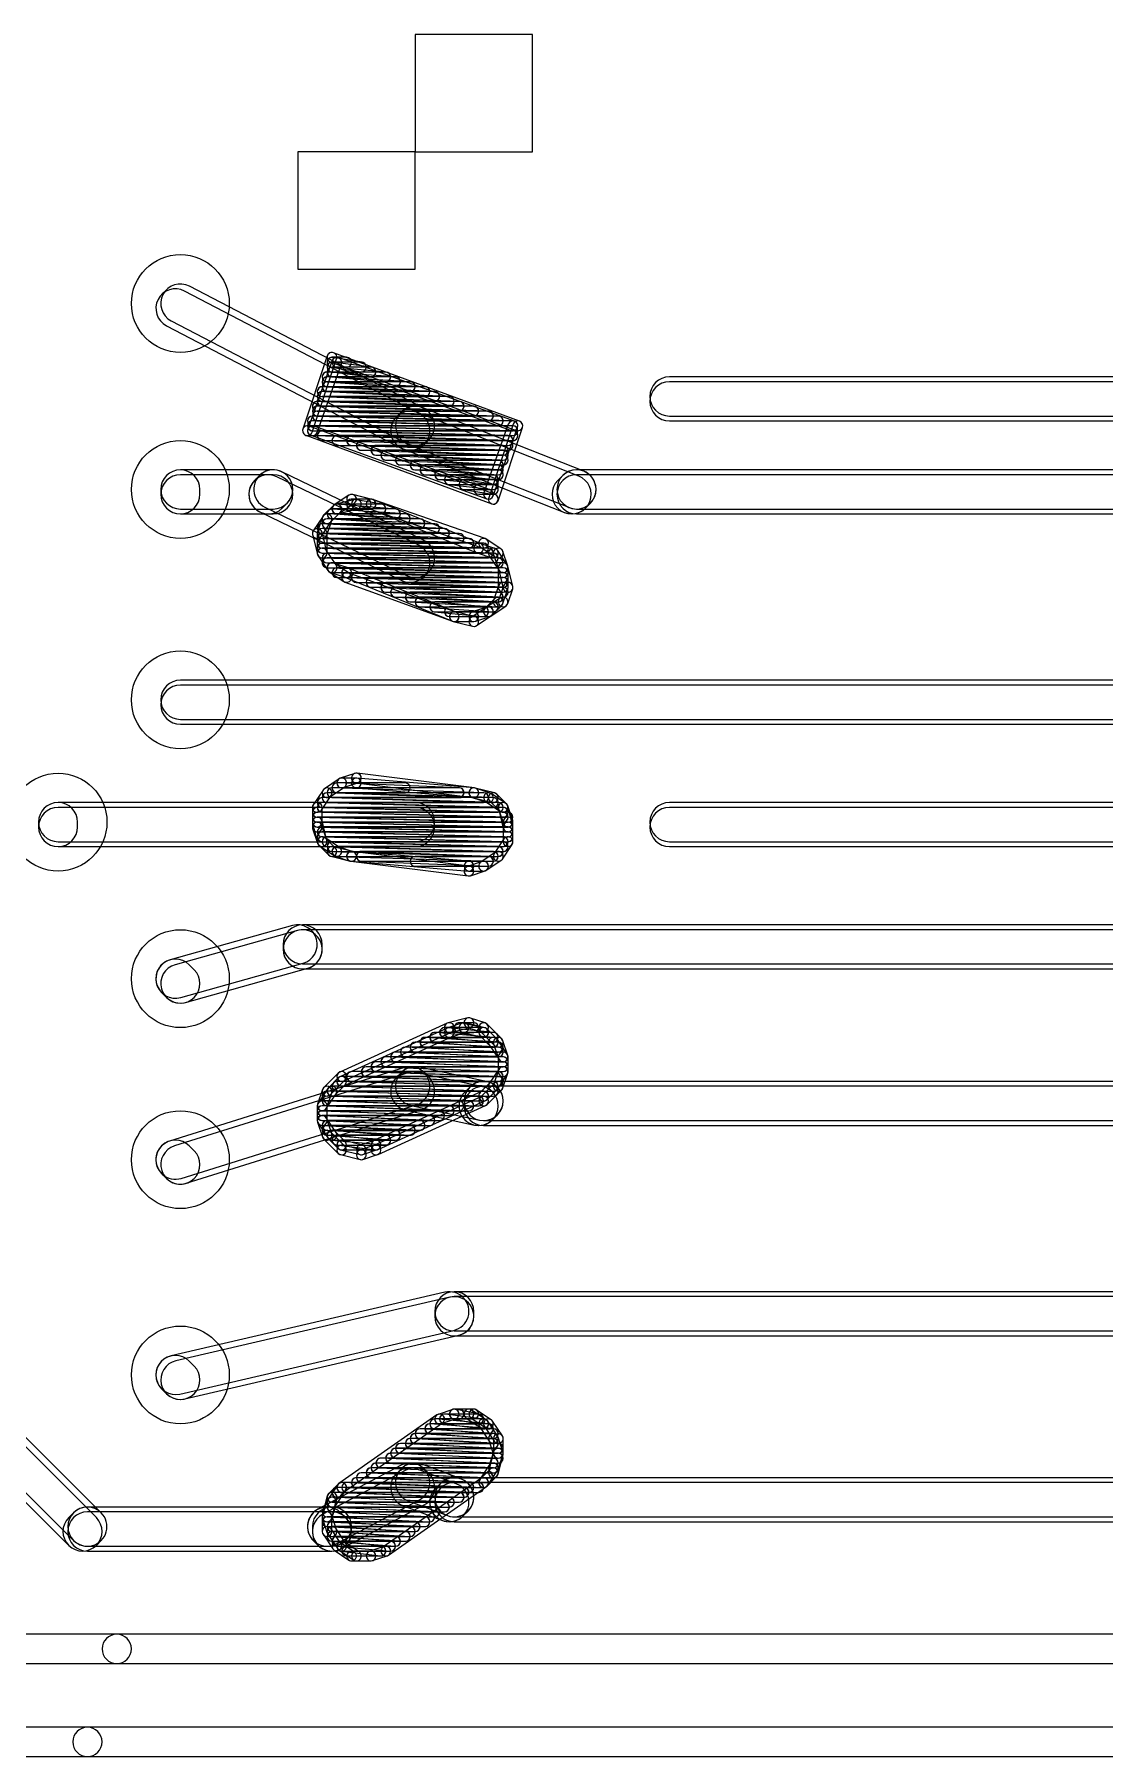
# Model space of a CAD drawing. Extents: x 2.7 to 76.1, y 3.1 to 47.6.
# Drawn here: x 23.85 to 29.41, y 37.28 to 46.22 of the extents above; entities that cross this region are included whole.
import ezdxf

# ---------------------------------------------------------------- set-up
doc = ezdxf.new("R2010")
doc.units = 0

msp = doc.modelspace()

# ---------------------------------------------------------------- linework, layer by layer
for points in [[(26.4414, 46.218475), (25.8318, 46.218475), (25.8318, 45.608875), (26.4414, 45.608875)], [(25.8318, 45.608875), (25.2222, 45.608875), (25.2222, 44.999275), (25.8318, 44.999275)]]:
    msp.add_lwpolyline(points, close=True)
for points in [[(24.540255, 44.70594), (25.759455, 44.07094, 1), (25.85334, 44.251205), (24.63414, 44.886205, 1)], [(25.87874, 44.276605), (24.65954, 44.911605, 1), (24.565655, 44.73134), (25.784855, 44.09634, 1)], [(25.375875, 44.550115), (25.248875, 44.169115, 1), (25.29712, 44.15303), (25.42412, 44.53403, 1)], [(25.401455, 44.525225), (25.274455, 44.169625, 1), (25.32234, 44.15252), (25.44934, 44.50812, 1)], [(26.373985, 44.21033), (25.408785, 44.56593, 1), (25.39121, 44.518215), (26.35641, 44.162615, 1)], [(25.556575, 44.51635), (25.404175, 44.54175, 1), (25.39582, 44.491595), (25.54822, 44.466195, 1)], [(25.4, 44.49125), (25.4762, 44.49125, 1), (25.4762, 44.5421), (25.4, 44.5421, 1)], [(26.348435, 44.210385), (25.434035, 44.540585, 1), (25.41676, 44.49276), (26.33116, 44.16256, 1)], [(25.73201, 44.440435), (25.37641, 44.465835, 1), (25.372785, 44.41511), (25.728385, 44.38971, 1)], [(25.80789, 44.415055), (25.37609, 44.440455, 1), (25.373105, 44.38969), (25.804905, 44.36429, 1)], [(25.3746, 44.41505), (25.6794, 44.41505, 1), (25.6794, 44.4659), (25.3746, 44.4659, 1)], [(25.3746, 44.38965), (25.7302, 44.38965, 1), (25.7302, 44.4405), (25.3746, 44.4405, 1)], [(25.6817, 44.465795), (25.4023, 44.491195, 1), (25.397695, 44.44055), (25.677095, 44.41515, 1)], [(25.60635, 44.4911), (25.40315, 44.5165, 1), (25.396845, 44.466045), (25.600045, 44.440645, 1)], [(25.4, 44.46585), (25.5524, 44.46585, 1), (25.5524, 44.5167), (25.4, 44.5167, 1)], [(25.4, 44.44045), (25.6032, 44.44045, 1), (25.6032, 44.4913), (25.4, 44.4913, 1)], [(32.385, 44.4405), (27.1526, 44.4405, 1), (27.1526, 44.23725), (32.385, 44.23725, 1)], [(25.9345, 44.364275), (25.3503, 44.389675, 1), (25.348095, 44.33887), (25.932295, 44.31347, 1)], [(26.010575, 44.33888), (25.350175, 44.36428, 1), (25.34822, 44.313465), (26.00862, 44.288065, 1)], [(25.3492, 44.33885), (25.8826, 44.33885, 1), (25.8826, 44.3897), (25.3492, 44.3897, 1)], [(25.3492, 44.31345), (25.9334, 44.31345, 1), (25.9334, 44.3643), (25.3492, 44.3643, 1)], [(25.883865, 44.389665), (25.375865, 44.415065, 1), (25.37333, 44.36428), (25.88133, 44.33888, 1)], [(25.3746, 44.36425), (25.8064, 44.36425, 1), (25.8064, 44.4151), (25.3746, 44.4151, 1)], [(27.1526, 44.21185), (32.385, 44.21185, 1), (32.385, 44.4151), (27.1526, 44.4151, 1)], [(26.264285, 44.23729), (25.324485, 44.26269, 1), (25.32311, 44.211855), (26.26291, 44.186455, 1)], [(26.13739, 44.288085), (25.32459, 44.313485, 1), (25.323005, 44.26266), (26.135805, 44.23726, 1)], [(25.3238, 44.26265), (26.0604, 44.26265, 1), (26.0604, 44.3135), (25.3238, 44.3135, 1)], [(25.3238, 44.23725), (26.1366, 44.23725, 1), (26.1366, 44.2881), (25.3238, 44.2881, 1)], [(26.213525, 44.262685), (25.324525, 44.288085, 1), (25.32307, 44.23726), (26.21207, 44.21186, 1)], [(25.3238, 44.21185), (26.2128, 44.21185, 1), (26.2128, 44.2627), (25.3238, 44.2627, 1)], [(26.061305, 44.31348), (25.350105, 44.33888, 1), (25.34829, 44.288065), (26.05949, 44.262665, 1)], [(25.3492, 44.28805), (26.0096, 44.28805, 1), (26.0096, 44.3389), (25.3492, 44.3389, 1)], [(25.76915, 44.06652), (26.60735, 43.73632, 1), (26.681845, 43.925425), (25.843645, 44.255625, 1)], [(25.878255, 44.089215), (25.903655, 44.114615, 1), (25.75994, 44.25833), (25.73454, 44.23293, 1)], [(26.707245, 43.950825), (25.869045, 44.281025, 1), (25.79455, 44.09192), (26.63275, 43.76172, 1)], [(25.26421, 44.137215), (26.22941, 43.781615, 1), (26.246985, 43.82933), (25.281785, 44.18493, 1)], [(26.340415, 44.21189), (25.299015, 44.23729, 1), (25.29778, 44.186455), (26.33918, 44.161055, 1)], [(26.340415, 44.18649), (25.299015, 44.21189, 1), (25.29778, 44.161055), (26.33918, 44.135655, 1)], [(26.340415, 44.16109), (25.299015, 44.18649, 1), (25.29778, 44.135655), (26.33918, 44.110255, 1)], [(25.28976, 44.13716), (26.20416, 43.80696, 1), (26.221435, 43.854785), (25.307035, 44.184985, 1)], [(25.2984, 44.18645), (26.2636, 44.18645, 1), (26.2636, 44.2373), (25.2984, 44.2373, 1)], [(25.2984, 44.16105), (26.3398, 44.16105, 1), (26.3398, 44.2119), (25.2984, 44.2119, 1)], [(25.2984, 44.13565), (26.3398, 44.13565, 1), (26.3398, 44.1865), (25.2984, 44.1865, 1)], [(26.23674, 43.82232), (26.36374, 44.17792, 1), (26.315855, 44.195025), (26.188855, 43.839425, 1)], [(26.26232, 43.79743), (26.38932, 44.17843, 1), (26.341075, 44.194515), (26.214075, 43.813515, 1)], [(26.315065, 44.13569), (25.349865, 44.16109, 1), (25.34853, 44.110255), (26.31373, 44.084855, 1)], [(25.3492, 44.11025), (26.3398, 44.11025, 1), (26.3398, 44.1611), (25.3492, 44.1611, 1)], [(26.3144, 44.1357), (25.4254, 44.1357, 1), (25.4254, 44.08485), (26.3144, 44.08485, 1)], [(25.4254, 44.08485), (26.3144, 44.08485, 1), (26.3144, 44.1357), (25.4254, 44.1357, 1)], [(26.31519, 44.110285), (25.50239, 44.135685, 1), (25.500805, 44.08486), (26.313605, 44.05946, 1)], [(25.5016, 44.08485), (26.3144, 44.08485, 1), (26.3144, 44.1357), (25.5016, 44.1357, 1)], [(25.5524, 44.05945), (26.3144, 44.05945, 1), (26.3144, 44.1103), (25.5524, 44.1103, 1)], [(26.289875, 44.08488), (25.553275, 44.11028, 1), (25.55152, 44.059465), (26.28812, 44.034065, 1)], [(26.289975, 44.05948), (25.629575, 44.08488, 1), (25.62762, 44.034065), (26.28802, 44.008665, 1)], [(25.6286, 44.03405), (26.289, 44.03405, 1), (26.289, 44.0849), (25.6286, 44.0849, 1)], [(26.290055, 44.034075), (25.680455, 44.059475, 1), (25.67834, 44.00867), (26.28794, 43.98327, 1)], [(25.6794, 44.00865), (26.289, 44.00865, 1), (26.289, 44.0595), (25.6794, 44.0595, 1)], [(26.264865, 44.008665), (25.756865, 44.034065, 1), (25.75433, 43.98328), (26.26233, 43.95788, 1)], [(25.7556, 43.98325), (26.289, 43.98325, 1), (26.289, 44.0341), (25.7556, 44.0341, 1)], [(26.26509, 43.983255), (25.83329, 44.008655, 1), (25.830305, 43.95789), (26.262105, 43.93249, 1)], [(25.8318, 43.95785), (26.2636, 43.95785, 1), (26.2636, 44.0087), (25.8318, 44.0087, 1)], [(25.0952, 43.9579), (24.6126, 43.9579, 1), (24.6126, 43.75465), (25.0952, 43.75465, 1)], [(24.510975, 43.856275), (24.510975, 43.830875, 1), (24.714225, 43.830875), (24.714225, 43.856275, 1)], [(24.6126, 43.72925), (25.0952, 43.72925, 1), (25.0952, 43.9325), (24.6126, 43.9325, 1)], [(25.025615, 43.739355), (25.762215, 43.383755, 1), (25.85058, 43.56679), (25.11398, 43.92239, 1)], [(25.02334, 43.92813), (24.99794, 43.90273, 1), (25.141655, 43.759015), (25.167055, 43.784415, 1)], [(25.87598, 43.59219), (25.13938, 43.94779, 1), (25.051015, 43.764755), (25.787615, 43.409155, 1)], [(26.26529, 43.95784), (25.88429, 43.98324, 1), (25.880905, 43.932505), (26.261905, 43.907105, 1)], [(25.8826, 43.93245), (26.2636, 43.93245, 1), (26.2636, 43.9833), (25.8826, 43.9833, 1)], [(26.2405, 43.932395), (25.9611, 43.957795, 1), (25.956495, 43.90715), (26.235895, 43.88175, 1)], [(25.9588, 43.90705), (26.2636, 43.90705, 1), (26.2636, 43.9579), (25.9588, 43.9579, 1)], [(26.0096, 43.88165), (26.2382, 43.88165, 1), (26.2382, 43.9325), (26.0096, 43.9325, 1)], [(26.241005, 43.90694), (26.012405, 43.93234, 1), (26.00679, 43.881805), (26.23539, 43.856405, 1)], [(26.242375, 43.88135), (26.089975, 43.90675, 1), (26.08162, 43.856595), (26.23402, 43.831195, 1)], [(26.0858, 43.85625), (26.2382, 43.85625, 1), (26.2382, 43.9071), (26.0858, 43.9071, 1)], [(26.716455, 43.759015), (26.741855, 43.784415, 1), (26.59814, 43.92813), (26.57274, 43.90273, 1)], [(33.9852, 43.9579), (26.67, 43.9579, 1), (26.67, 43.75465), (33.9852, 43.75465, 1)], [(26.67, 43.72925), (33.9852, 43.72925, 1), (33.9852, 43.9325), (26.67, 43.9325, 1)], [(25.487495, 43.826625), (25.411295, 43.775825, 1), (25.4395, 43.73352), (25.5157, 43.78432, 1)], [(25.609365, 43.80474), (25.507765, 43.83014, 1), (25.49543, 43.780805), (25.59703, 43.755405, 1)], [(26.162, 43.83085), (26.2382, 43.83085, 1), (26.2382, 43.8817), (26.162, 43.8817, 1)], [(25.353445, 43.717975), (25.302645, 43.641775, 1), (25.34495, 43.61357), (25.39575, 43.68977, 1)], [(25.350475, 43.711915), (25.325075, 43.635715, 1), (25.37332, 43.61963), (25.39872, 43.69583, 1)], [(25.40742, 43.77265), (25.35662, 43.72185, 1), (25.392575, 43.685895), (25.443375, 43.736695, 1)], [(25.40742, 43.77265), (25.35662, 43.72185, 1), (25.392575, 43.685895), (25.443375, 43.736695, 1)], [(25.3746, 43.67845), (25.781, 43.67845, 1), (25.781, 43.7293), (25.3746, 43.7293, 1)], [(25.858535, 43.70386), (25.375935, 43.72926, 1), (25.37326, 43.678485), (25.85586, 43.653085, 1)], [(25.78269, 43.72924), (25.40169, 43.75464, 1), (25.398305, 43.703905), (25.779305, 43.678505, 1)], [(25.4, 43.70385), (25.7302, 43.70385, 1), (25.7302, 43.7547), (25.4, 43.7547, 1)], [(25.52083, 43.80474), (25.41923, 43.77934, 1), (25.431565, 43.730005), (25.533165, 43.755405, 1)], [(25.73231, 43.75461), (25.42751, 43.78001, 1), (25.423285, 43.729335), (25.728085, 43.703935, 1)], [(25.4254, 43.72925), (25.654, 43.72925, 1), (25.654, 43.7801), (25.4254, 43.7801, 1)], [(25.658175, 43.77975), (25.505775, 43.80515, 1), (25.49742, 43.754995), (25.64982, 43.729595, 1)], [(25.5016, 43.75465), (25.5778, 43.75465, 1), (25.5778, 43.8055), (25.5016, 43.8055, 1)], [(25.6032, 43.8055), (25.527, 43.8055, 1), (25.527, 43.75465), (25.6032, 43.75465, 1)], [(26.171625, 43.575005), (25.612825, 43.803605, 1), (25.59357, 43.75654), (26.15237, 43.52794, 1)], [(26.19575, 43.600885), (25.61155, 43.804085, 1), (25.594845, 43.75606), (26.179045, 43.55286, 1)], [(25.29913, 43.621505), (25.32453, 43.519905, 1), (25.373865, 43.53224), (25.348465, 43.63384, 1)], [(26.061305, 43.62768), (25.350105, 43.65308, 1), (25.34829, 43.602265), (26.05949, 43.576865, 1)], [(25.3492, 43.62765), (25.9334, 43.62765, 1), (25.9334, 43.6785), (25.3492, 43.6785, 1)], [(25.985215, 43.653075), (25.350215, 43.678475, 1), (25.34818, 43.62767), (25.98318, 43.60227, 1)], [(25.3492, 43.60225), (25.9842, 43.60225, 1), (25.9842, 43.6531), (25.3492, 43.6531, 1)], [(25.323775, 43.627675), (25.323775, 43.526075, 1), (25.374625, 43.526075), (25.374625, 43.627675, 1)], [(25.93455, 43.67847), (25.37575, 43.70387, 1), (25.373445, 43.653075), (25.932245, 43.627675, 1)], [(25.3746, 43.65305), (25.8572, 43.65305, 1), (25.8572, 43.7039), (25.3746, 43.7039, 1)], [(26.112045, 43.602285), (25.350045, 43.627685, 1), (25.34835, 43.57686), (26.11035, 43.55146, 1)], [(26.18817, 43.576885), (25.34997, 43.602285, 1), (25.348425, 43.55146), (26.186625, 43.52606, 1)], [(26.213545, 43.551485), (25.349945, 43.576885, 1), (25.34845, 43.52606), (26.21205, 43.50066, 1)], [(25.3492, 43.57685), (26.0604, 43.57685, 1), (26.0604, 43.6277), (25.3492, 43.6277, 1)], [(25.3492, 43.55145), (26.1112, 43.55145, 1), (26.1112, 43.6023), (25.3492, 43.6023, 1)], [(25.3492, 43.52605), (26.1874, 43.52605, 1), (26.1874, 43.5769), (25.3492, 43.5769, 1)], [(25.3492, 43.50065), (26.2128, 43.50065, 1), (26.2128, 43.5515), (25.3492, 43.5515, 1)], [(26.238925, 43.526085), (25.349925, 43.551485, 1), (25.34847, 43.50066), (26.23747, 43.47526, 1)], [(25.328045, 43.51197), (25.378845, 43.43577, 1), (25.42115, 43.463975), (25.37035, 43.540175, 1)], [(25.328045, 43.51197), (25.378845, 43.43577, 1), (25.42115, 43.463975), (25.37035, 43.540175, 1)], [(26.24624, 43.550195), (26.17004, 43.575595, 1), (26.153955, 43.52735), (26.230155, 43.50195, 1)], [(26.2777, 43.547225), (26.2015, 43.598025, 1), (26.173295, 43.55572), (26.249495, 43.50492, 1)], [(26.31015, 43.463975), (26.25935, 43.540175, 1), (26.217045, 43.51197), (26.267845, 43.43577, 1)], [(26.31312, 43.457915), (26.28772, 43.534115, 1), (26.239475, 43.51803), (26.264875, 43.44183, 1)], [(26.289705, 43.47529), (25.375305, 43.50069, 1), (25.37389, 43.449855), (26.28829, 43.424455, 1)], [(25.3746, 43.47525), (26.2382, 43.47525, 1), (26.2382, 43.5261), (25.3746, 43.5261, 1)], [(26.264325, 43.500685), (25.375325, 43.526085, 1), (25.37387, 43.47526), (26.26287, 43.44986, 1)], [(25.3746, 43.44985), (26.2636, 43.44985, 1), (26.2636, 43.5007), (25.3746, 43.5007, 1)], [(25.391955, 43.42575), (25.468155, 43.40035, 1), (25.48424, 43.448595), (25.40804, 43.473995, 1)], [(25.4, 43.42445), (26.289, 43.42445, 1), (26.289, 43.4753), (25.4, 43.4753, 1)], [(26.289725, 43.449885), (25.400725, 43.475285, 1), (25.39927, 43.42446), (26.28827, 43.39906, 1)], [(25.385895, 43.42872), (25.462095, 43.37792, 1), (25.4903, 43.420225), (25.4141, 43.471025, 1)], [(26.339065, 43.35444), (26.313665, 43.45604, 1), (26.26433, 43.443705), (26.28973, 43.342105, 1)], [(26.314425, 43.348275), (26.314425, 43.449875, 1), (26.263575, 43.449875), (26.263575, 43.348275, 1)], [(26.289, 43.4499), (25.4254, 43.4499, 1), (25.4254, 43.39905), (26.289, 43.39905, 1)], [(25.4254, 43.39905), (26.289, 43.39905, 1), (26.289, 43.4499), (25.4254, 43.4499, 1)], [(25.46657, 43.40094), (26.02537, 43.17234, 1), (26.044625, 43.219405), (25.485825, 43.448005, 1)], [(26.28979, 43.424485), (25.47699, 43.449885, 1), (25.475405, 43.39906), (26.288205, 43.37366, 1)], [(25.4762, 43.39905), (26.289, 43.39905, 1), (26.289, 43.4499), (25.4762, 43.4499, 1)], [(25.46751, 43.37518), (26.02631, 43.17198, 1), (26.043685, 43.219765), (25.484885, 43.422965, 1)], [(26.289845, 43.399085), (25.527845, 43.424485, 1), (25.52615, 43.37366), (26.28815, 43.34826, 1)], [(25.527, 43.37365), (26.289, 43.37365, 1), (26.289, 43.4245), (25.527, 43.4245, 1)], [(26.28994, 43.37368), (25.60414, 43.39908, 1), (25.602255, 43.348265), (26.288055, 43.322865, 1)], [(25.6032, 43.34825), (26.289, 43.34825, 1), (26.289, 43.3991), (25.6032, 43.3991, 1)], [(26.290055, 43.348275), (25.680455, 43.373675, 1), (25.67834, 43.32287), (26.28794, 43.29747, 1)], [(25.6794, 43.32285), (26.289, 43.32285, 1), (26.289, 43.3737), (25.6794, 43.3737, 1)], [(26.28772, 43.26403), (26.31312, 43.34023, 1), (26.264875, 43.356315), (26.239475, 43.280115, 1)], [(26.31312, 43.26403), (26.33852, 43.34023, 1), (26.290275, 43.356315), (26.264875, 43.280115, 1)], [(26.264805, 43.32287), (25.731405, 43.34827, 1), (25.72899, 43.297475), (26.26239, 43.272075, 1)], [(25.7302, 43.29745), (26.289, 43.29745, 1), (26.289, 43.3483), (25.7302, 43.3483, 1)], [(26.26501, 43.29746), (25.80781, 43.32286, 1), (25.804985, 43.272085), (26.262185, 43.246685, 1)], [(25.8064, 43.27205), (26.2636, 43.27205, 1), (26.2636, 43.3229), (25.8064, 43.3229, 1)], [(26.23989, 43.27204), (25.85889, 43.29744, 1), (25.855505, 43.246705), (26.236505, 43.221305, 1)], [(25.8572, 43.24665), (26.2636, 43.24665, 1), (26.2636, 43.2975), (25.8572, 43.2975, 1)], [(26.230775, 43.203295), (26.281575, 43.254095, 1), (26.24562, 43.29005), (26.19482, 43.23925, 1)], [(26.2269, 43.20012), (26.3031, 43.25092, 1), (26.274895, 43.293225), (26.198695, 43.242425, 1)], [(26.189925, 43.24657), (25.935925, 43.27197, 1), (25.93087, 43.221375), (26.18487, 43.195975, 1)], [(25.9334, 43.22125), (26.2382, 43.22125, 1), (26.2382, 43.2721), (25.9334, 43.2721, 1)], [(26.0096, 43.19585), (26.1874, 43.19585, 1), (26.1874, 43.2467), (26.0096, 43.2467, 1)], [(26.02883, 43.171205), (26.13043, 43.145805, 1), (26.142765, 43.19514), (26.041165, 43.22054, 1)], [(26.035, 43.17045), (26.1366, 43.17045, 1), (26.1366, 43.2213), (26.035, 43.2213, 1)], [(26.14464, 43.17175), (26.22084, 43.19715, 1), (26.204755, 43.245395), (26.128555, 43.219995, 1)], [(26.1507, 43.14932), (26.2269, 43.20012, 1), (26.198695, 43.242425), (26.122495, 43.191625, 1)], [(33.8074, 42.8657), (24.6126, 42.8657, 1), (24.6126, 42.66245), (33.8074, 42.66245, 1)], [(24.6126, 42.63705), (33.8074, 42.63705, 1), (33.8074, 42.8403), (24.6126, 42.8403, 1)], [(25.518955, 42.381795), (25.442755, 42.356395, 1), (25.45884, 42.30815), (25.53504, 42.33355, 1)], [(26.13975, 42.3067), (25.53015, 42.3829, 1), (25.523845, 42.332445), (26.133445, 42.256245, 1)], [(25.353445, 42.295575), (25.302645, 42.219375, 1), (25.34495, 42.19117), (25.39575, 42.26737, 1)], [(25.353445, 42.295575), (25.302645, 42.219375, 1), (25.34495, 42.19117), (25.39575, 42.26737, 1)], [(25.436695, 42.353425), (25.360495, 42.302625, 1), (25.3887, 42.26032), (25.4649, 42.31112, 1)], [(25.436695, 42.353425), (25.360495, 42.302625, 1), (25.3887, 42.26032), (25.4649, 42.31112, 1)], [(26.188215, 42.281485), (25.400815, 42.306885, 1), (25.39918, 42.25606), (26.18658, 42.23066, 1)], [(25.4, 42.25605), (26.0604, 42.25605, 1), (26.0604, 42.3069), (25.4, 42.3069, 1)], [(25.4254, 42.28145), (25.781, 42.28145, 1), (25.781, 42.3323), (25.4254, 42.3323, 1)], [(26.061415, 42.306875), (25.426415, 42.332275, 1), (25.42438, 42.28147), (26.05938, 42.25607, 1)], [(25.527, 42.3577), (25.4508, 42.3577, 1), (25.4508, 42.30685), (25.527, 42.30685, 1)], [(26.13871, 42.30681), (25.52911, 42.35761, 1), (25.524885, 42.306935), (26.134485, 42.256135, 1)], [(26.22084, 42.280195), (26.14464, 42.305595, 1), (26.128555, 42.25735), (26.204755, 42.23195, 1)], [(26.244365, 42.28074), (26.142765, 42.30614, 1), (26.13043, 42.256805), (26.23203, 42.231405, 1)], [(25.8318, 42.2307), (23.9776, 42.2307, 1), (23.9776, 42.02745), (25.8318, 42.02745, 1)], [(23.875975, 42.129075), (23.875975, 42.103675, 1), (24.079225, 42.103675), (24.079225, 42.129075, 1)], [(23.9776, 42.00205), (25.8318, 42.00205, 1), (25.8318, 42.2053), (23.9776, 42.2053, 1)], [(26.289665, 42.17989), (25.324465, 42.20529, 1), (25.32313, 42.154455), (26.28833, 42.129055, 1)], [(25.298375, 42.205275), (25.298375, 42.129075, 1), (25.349225, 42.129075), (25.349225, 42.205275, 1)], [(25.298375, 42.205275), (25.298375, 42.103675, 1), (25.349225, 42.103675), (25.349225, 42.205275, 1)], [(25.3238, 42.15445), (26.289, 42.15445, 1), (26.289, 42.2053), (25.3238, 42.2053, 1)], [(26.264305, 42.23069), (25.349905, 42.25609, 1), (25.34849, 42.205255), (26.26289, 42.179855, 1)], [(26.289685, 42.20529), (25.349885, 42.23069, 1), (25.34851, 42.179855), (26.28831, 42.154455, 1)], [(25.3492, 42.20525), (26.2382, 42.20525, 1), (26.2382, 42.2561), (25.3492, 42.2561, 1)], [(25.3492, 42.17985), (26.2636, 42.17985, 1), (26.2636, 42.2307), (25.3492, 42.2307, 1)], [(26.238945, 42.256085), (25.375345, 42.281485, 1), (25.37385, 42.23066), (26.23745, 42.20526, 1)], [(25.3746, 42.23065), (26.1874, 42.23065, 1), (26.1874, 42.2815), (25.3746, 42.2815, 1)], [(26.3031, 42.226425), (26.2269, 42.277225, 1), (26.198695, 42.23492), (26.274895, 42.18412, 1)], [(26.306975, 42.22325), (26.256175, 42.27405, 1), (26.22022, 42.238095), (26.27102, 42.187295, 1)], [(26.33852, 42.137115), (26.31312, 42.213315, 1), (26.264875, 42.19723), (26.290275, 42.12103, 1)], [(26.339065, 42.10984), (26.313665, 42.21144, 1), (26.26433, 42.199105), (26.28973, 42.097505, 1)], [(32.385, 42.2307), (27.1526, 42.2307, 1), (27.1526, 42.02745), (32.385, 42.02745, 1)], [(27.1526, 42.00205), (32.385, 42.00205, 1), (32.385, 42.2053), (27.1526, 42.2053, 1)], [(25.299675, 42.09563), (25.325075, 42.01943, 1), (25.37332, 42.035515), (25.34792, 42.111715, 1)], [(25.29913, 42.122905), (25.32453, 42.021305, 1), (25.373865, 42.03364), (25.348465, 42.13524, 1)], [(26.31505, 42.15449), (25.32445, 42.17989, 1), (25.323145, 42.129055), (26.313745, 42.103655, 1)], [(26.31505, 42.12909), (25.32445, 42.15449, 1), (25.323145, 42.103655), (26.313745, 42.078255, 1)], [(26.31505, 42.10369), (25.32445, 42.12909, 1), (25.323145, 42.078255), (26.313745, 42.052855, 1)], [(25.3238, 42.12905), (26.3144, 42.12905, 1), (26.3144, 42.1799), (25.3238, 42.1799, 1)], [(26.3144, 42.1799), (25.3238, 42.1799, 1), (25.3238, 42.12905), (26.3144, 42.12905, 1)], [(25.3238, 42.12905), (26.289, 42.12905, 1), (26.289, 42.1799), (25.3238, 42.1799, 1)], [(25.3238, 42.10365), (26.3144, 42.10365, 1), (26.3144, 42.1545), (25.3238, 42.1545, 1)], [(25.3238, 42.07825), (26.3144, 42.07825, 1), (26.3144, 42.1291), (25.3238, 42.1291, 1)], [(26.339825, 42.027475), (26.339825, 42.129075, 1), (26.288975, 42.129075), (26.288975, 42.027475, 1)], [(26.339825, 42.027475), (26.339825, 42.103675, 1), (26.288975, 42.103675), (26.288975, 42.027475, 1)], [(26.315065, 42.07829), (25.349865, 42.10369, 1), (25.34853, 42.052855), (26.31373, 42.027455, 1)], [(26.289685, 42.05289), (25.349885, 42.07829, 1), (25.34851, 42.027455), (26.28831, 42.002055, 1)], [(25.33122, 42.009495), (25.38202, 41.958695, 1), (25.417975, 41.99465), (25.367175, 42.04545, 1)], [(25.3492, 42.05285), (26.3144, 42.05285, 1), (26.3144, 42.1037), (25.3492, 42.1037, 1)], [(25.3492, 42.02745), (26.3144, 42.02745, 1), (26.3144, 42.0783), (25.3492, 42.0783, 1)], [(25.335095, 42.00632), (25.411295, 41.95552, 1), (25.4395, 41.997825), (25.3633, 42.048625, 1)], [(26.289705, 42.02749), (25.375305, 42.05289, 1), (25.37389, 42.002055), (26.28829, 41.976655, 1)], [(25.3746, 42.00205), (26.289, 42.00205, 1), (26.289, 42.0529), (25.3746, 42.0529, 1)], [(26.264345, 42.002085), (25.400745, 42.027485, 1), (25.39925, 41.97666), (26.26285, 41.95126, 1)], [(25.4, 41.97665), (26.289, 41.97665, 1), (26.289, 42.0275), (25.4, 42.0275, 1)], [(26.28475, 41.93717), (26.33555, 42.01337, 1), (26.293245, 42.041575), (26.242445, 41.965375, 1)], [(26.28475, 41.93717), (26.33555, 42.01337, 1), (26.293245, 42.041575), (26.242445, 41.965375, 1)], [(25.39383, 41.952005), (25.49543, 41.926605, 1), (25.507765, 41.97594), (25.406165, 42.00134, 1)], [(25.417355, 41.95255), (25.493555, 41.92715, 1), (25.50964, 41.975395), (25.43344, 42.000795, 1)], [(26.23899, 41.976685), (25.42619, 42.002085, 1), (25.424605, 41.95126), (26.237405, 41.92586, 1)], [(25.4254, 41.95125), (26.2636, 41.95125, 1), (26.2636, 42.0021), (25.4254, 42.0021, 1)], [(25.499485, 41.925935), (26.109085, 41.875135, 1), (26.11331, 41.92581), (25.50371, 41.97661, 1)], [(25.498445, 41.926045), (26.108045, 41.849845, 1), (26.11435, 41.9003), (25.50475, 41.9765, 1)], [(26.213775, 41.95128), (25.553375, 41.97668, 1), (25.55142, 41.925865), (26.21182, 41.900465, 1)], [(25.5524, 41.92585), (26.2382, 41.92585, 1), (26.2382, 41.9767), (25.5524, 41.9767, 1)], [(25.8318, 41.90045), (26.2128, 41.90045, 1), (26.2128, 41.9513), (25.8318, 41.9513, 1)], [(26.2015, 41.87932), (26.2777, 41.93012, 1), (26.249495, 41.972425), (26.173295, 41.921625, 1)], [(26.2015, 41.87932), (26.2777, 41.93012, 1), (26.249495, 41.972425), (26.173295, 41.921625, 1)], [(26.11924, 41.85095), (26.19544, 41.87635, 1), (26.179355, 41.924595), (26.103155, 41.899195, 1)], [(26.1112, 41.87505), (26.1874, 41.87505, 1), (26.1874, 41.9259), (26.1112, 41.9259, 1)], [(25.194795, 41.591935), (24.559795, 41.414135, 1), (24.6146, 41.21841), (25.2496, 41.39621, 1)], [(33.8074, 41.5957), (25.2476, 41.5957, 1), (25.2476, 41.39245), (33.8074, 41.39245, 1)], [(25.145975, 41.494075), (25.145975, 41.468675, 1), (25.349225, 41.468675), (25.349225, 41.494075, 1)], [(24.64, 41.19301), (25.275, 41.37081, 1), (25.220195, 41.566535), (24.585195, 41.388735, 1)], [(25.2476, 41.36705), (33.8074, 41.36705, 1), (33.8074, 41.5703), (25.2476, 41.5703, 1)], [(24.51534, 41.244415), (24.54074, 41.219015, 1), (24.684455, 41.36273), (24.659055, 41.38813, 1)], [(25.999075, 41.08542), (25.440275, 40.83142, 1), (25.46132, 40.785125), (26.02012, 41.039125, 1)], [(25.999075, 41.06002), (25.440275, 40.80602, 1), (25.46132, 40.759725), (26.02012, 41.013725, 1)], [(26.240725, 41.03677), (25.986725, 41.06217, 1), (25.98167, 41.011575), (26.23567, 40.986175, 1)], [(25.9842, 41.01145), (26.1874, 41.01145, 1), (26.1874, 41.0623), (25.9842, 41.0623, 1)], [(26.077755, 41.086395), (26.001555, 41.060995, 1), (26.01764, 41.01275), (26.09384, 41.03815, 1)], [(26.10503, 41.11234), (26.00343, 41.08694, 1), (26.015765, 41.037605), (26.117365, 41.063005, 1)], [(26.192385, 41.061805), (26.065385, 41.087205, 1), (26.05541, 41.03734), (26.18241, 41.01194, 1)], [(26.0604, 41.03685), (26.1366, 41.03685, 1), (26.1366, 41.0877), (26.0604, 41.0877, 1)], [(26.193565, 41.06154), (26.091965, 41.08694, 1), (26.07963, 41.037605), (26.18123, 41.012205, 1)], [(26.19544, 41.086395), (26.11924, 41.111795, 1), (26.103155, 41.06355), (26.179355, 41.03815, 1)], [(26.281575, 41.00405), (26.205375, 41.08025, 1), (26.16942, 41.044295), (26.24562, 40.968095, 1)], [(26.256175, 41.00405), (26.205375, 41.05485, 1), (26.16942, 41.018895), (26.22022, 40.968095, 1)], [(26.290265, 40.935265), (25.782265, 40.960665, 1), (25.77973, 40.90988), (26.28773, 40.88448, 1)], [(25.781, 40.90985), (26.2636, 40.90985, 1), (26.2636, 40.9607), (25.781, 40.9607, 1)], [(26.26509, 40.960655), (25.83329, 40.986055, 1), (25.830305, 40.93529), (26.262105, 40.90989, 1)], [(25.8318, 40.93525), (26.2636, 40.93525, 1), (26.2636, 40.9861), (25.8318, 40.9861, 1)], [(26.26529, 40.98604), (25.88429, 41.01144, 1), (25.880905, 40.960705), (26.261905, 40.935305, 1)], [(25.8826, 40.96065), (26.2382, 40.96065, 1), (26.2382, 41.0115), (25.8826, 41.0115, 1)], [(26.24031, 41.01141), (25.93551, 41.03681, 1), (25.931285, 40.986135), (26.236085, 40.960735, 1)], [(25.9334, 40.98605), (26.2382, 40.98605, 1), (26.2382, 41.0369), (25.9334, 41.0369, 1)], [(26.31015, 40.923975), (26.25935, 41.000175, 1), (26.217045, 40.97197), (26.267845, 40.89577, 1)], [(26.31312, 40.917915), (26.28772, 40.994115, 1), (26.239475, 40.97803), (26.264875, 40.90183, 1)], [(26.289975, 40.85908), (25.629575, 40.88448, 1), (25.62762, 40.833665), (26.28802, 40.808265, 1)], [(25.6286, 40.83365), (26.289, 40.83365, 1), (26.289, 40.8845), (25.6286, 40.8845, 1)], [(26.290055, 40.884475), (25.680455, 40.909875, 1), (25.67834, 40.85907), (26.28794, 40.83367, 1)], [(25.6794, 40.85905), (26.289, 40.85905, 1), (26.289, 40.9099), (25.6794, 40.9099, 1)], [(26.29015, 40.90987), (25.73135, 40.93527, 1), (25.729045, 40.884475), (26.287845, 40.859075, 1)], [(25.7302, 40.88445), (26.289, 40.88445, 1), (26.289, 40.9353), (25.7302, 40.9353, 1)], [(26.314425, 40.833675), (26.314425, 40.909875, 1), (26.263575, 40.909875), (26.263575, 40.833675, 1)], [(26.314425, 40.833675), (26.314425, 40.909875, 1), (26.263575, 40.909875), (26.263575, 40.833675, 1)], [(25.776085, 40.85447), (24.556885, 40.47347, 1), (24.61751, 40.279475), (25.83671, 40.660475, 1)], [(24.64291, 40.254075), (25.86211, 40.635075, 1), (25.801485, 40.82907), (24.582285, 40.44807, 1)], [(25.43282, 40.82625), (25.35662, 40.75005, 1), (25.392575, 40.714095), (25.468775, 40.790295, 1)], [(25.43282, 40.80085), (25.38202, 40.75005, 1), (25.417975, 40.714095), (25.468775, 40.764895, 1)], [(26.23899, 40.757485), (25.42619, 40.782885, 1), (25.424605, 40.73206), (26.237405, 40.70666, 1)], [(25.4254, 40.73205), (26.2382, 40.73205, 1), (26.2382, 40.7829), (25.4254, 40.7829, 1)], [(26.239015, 40.782885), (25.451615, 40.808285, 1), (25.44998, 40.75746), (26.23738, 40.73206, 1)], [(25.4508, 40.75745), (26.2636, 40.75745, 1), (26.2636, 40.8083), (25.4508, 40.8083, 1)], [(26.264445, 40.808285), (25.502445, 40.833685, 1), (25.50075, 40.78286), (26.26275, 40.75746, 1)], [(25.5016, 40.78285), (26.2636, 40.78285, 1), (26.2636, 40.8337), (25.5016, 40.8337, 1)], [(26.26454, 40.83368), (25.57874, 40.85908, 1), (25.576855, 40.808265), (26.262655, 40.782865, 1)], [(25.5778, 40.80825), (26.289, 40.80825, 1), (26.289, 40.8591), (25.5778, 40.8591, 1)], [(25.785105, 40.632705), (26.140705, 40.556505, 1), (26.18329, 40.75524), (25.82769, 40.83144, 1)], [(26.20869, 40.78064), (25.85309, 40.85684, 1), (25.810505, 40.658105), (26.166105, 40.581905, 1)], [(26.233855, 40.584015), (26.259255, 40.609415, 1), (26.11554, 40.75313), (26.09014, 40.72773, 1)], [(34.925, 40.7829), (26.1874, 40.7829, 1), (26.1874, 40.57965), (34.925, 40.57965, 1)], [(26.205375, 40.688695), (26.256175, 40.739495, 1), (26.22022, 40.77545), (26.16942, 40.72465, 1)], [(26.205375, 40.663295), (26.281575, 40.739495, 1), (26.24562, 40.77545), (26.16942, 40.69925, 1)], [(26.25935, 40.74337), (26.31015, 40.81957, 1), (26.267845, 40.847775), (26.217045, 40.771575, 1)], [(26.28772, 40.74943), (26.31312, 40.82563, 1), (26.264875, 40.841715), (26.239475, 40.765515, 1)], [(25.350475, 40.740115), (25.325075, 40.663915, 1), (25.37332, 40.64783), (25.39872, 40.72403, 1)], [(26.010575, 40.65588), (25.350175, 40.68128, 1), (25.34822, 40.630465), (26.00862, 40.605065, 1)], [(25.378845, 40.746175), (25.328045, 40.669975, 1), (25.37035, 40.64177), (25.42115, 40.71797, 1)], [(25.3492, 40.63045), (26.0604, 40.63045, 1), (26.0604, 40.6813), (25.3492, 40.6813, 1)], [(26.0604, 40.6813), (25.3492, 40.6813, 1), (25.3492, 40.63045), (26.0604, 40.63045, 1)], [(25.3492, 40.63045), (26.1112, 40.63045, 1), (26.1112, 40.6813), (25.3492, 40.6813, 1)], [(25.323775, 40.655875), (25.323775, 40.579675, 1), (25.374625, 40.579675), (25.374625, 40.655875, 1)], [(25.323775, 40.655875), (25.323775, 40.579675, 1), (25.374625, 40.579675), (25.374625, 40.655875, 1)], [(26.162815, 40.706685), (25.375415, 40.732085, 1), (25.37378, 40.68126), (26.16118, 40.65586, 1)], [(25.3746, 40.68125), (26.1874, 40.68125, 1), (26.1874, 40.7321), (25.3746, 40.7321, 1)], [(25.3746, 40.65585), (26.162, 40.65585, 1), (26.162, 40.7067), (25.3746, 40.7067, 1)], [(26.112075, 40.68128), (25.375475, 40.70668, 1), (25.37372, 40.655865), (26.11032, 40.630465, 1)], [(26.188215, 40.732085), (25.400815, 40.757485, 1), (25.39918, 40.70666), (26.18658, 40.68126, 1)], [(25.4, 40.70665), (26.2382, 40.70665, 1), (26.2382, 40.7575), (25.4, 40.7575, 1)], [(25.63912, 40.429525), (26.19792, 40.683525, 1), (26.176875, 40.72982), (25.618075, 40.47582, 1)], [(25.63912, 40.404125), (26.19792, 40.658125, 1), (26.176875, 40.70442), (25.618075, 40.45042, 1)], [(26.1874, 40.55425), (34.925, 40.55425, 1), (34.925, 40.7575), (26.1874, 40.7575, 1)], [(25.325075, 40.57163), (25.350475, 40.49543, 1), (25.39872, 40.511515), (25.37332, 40.587715, 1)], [(25.959855, 40.630475), (25.350255, 40.655875, 1), (25.34814, 40.60507), (25.95774, 40.57967, 1)], [(25.858465, 40.579665), (25.350465, 40.605065, 1), (25.34793, 40.55428), (25.85593, 40.52888, 1)], [(25.90915, 40.60507), (25.35035, 40.63047, 1), (25.348045, 40.579675), (25.906845, 40.554275, 1)], [(25.3492, 40.60505), (26.0096, 40.60505, 1), (26.0096, 40.6559), (25.3492, 40.6559, 1)], [(25.3492, 40.57965), (25.9588, 40.57965, 1), (25.9588, 40.6305), (25.3492, 40.6305, 1)], [(25.3492, 40.55425), (25.908, 40.55425, 1), (25.908, 40.6051), (25.3492, 40.6051, 1)], [(25.328045, 40.56557), (25.378845, 40.48937, 1), (25.42115, 40.517575), (25.37035, 40.593775, 1)], [(25.73201, 40.528835), (25.37641, 40.554235, 1), (25.372785, 40.50351), (25.728385, 40.47811, 1)], [(25.80789, 40.554255), (25.37609, 40.579655, 1), (25.373105, 40.52889), (25.804905, 40.50349, 1)], [(25.35662, 40.485495), (25.43282, 40.409295, 1), (25.468775, 40.44525), (25.392575, 40.52145, 1)], [(25.3746, 40.52885), (25.8572, 40.52885, 1), (25.8572, 40.5797), (25.3746, 40.5797, 1)], [(25.3746, 40.50345), (25.8064, 40.50345, 1), (25.8064, 40.5543), (25.3746, 40.5543, 1)], [(25.6817, 40.503395), (25.4023, 40.528795, 1), (25.397695, 40.47815), (25.677095, 40.45275, 1)], [(25.38202, 40.485495), (25.43282, 40.434695, 1), (25.468775, 40.47065), (25.417975, 40.52145, 1)], [(25.4, 40.47805), (25.7302, 40.47805, 1), (25.7302, 40.5289), (25.4, 40.5289, 1)], [(25.63175, 40.4779), (25.42855, 40.5033, 1), (25.422245, 40.452845), (25.625445, 40.427445, 1)], [(25.4254, 40.45265), (25.6794, 40.45265, 1), (25.6794, 40.5035), (25.4254, 40.5035, 1)], [(24.51534, 40.304615), (24.54074, 40.279215, 1), (24.684455, 40.42293), (24.659055, 40.44833, 1)], [(25.44463, 40.428005), (25.54623, 40.402605, 1), (25.558565, 40.45194), (25.456965, 40.47734, 1)], [(25.44463, 40.402605), (25.54623, 40.377205, 1), (25.558565, 40.42654), (25.456965, 40.45194, 1)], [(25.4508, 40.42725), (25.6286, 40.42725, 1), (25.6286, 40.4781), (25.4508, 40.4781, 1)], [(25.56044, 40.40315), (25.63664, 40.42855, 1), (25.620555, 40.476795), (25.544355, 40.451395, 1)], [(25.56044, 40.37775), (25.63664, 40.40315, 1), (25.620555, 40.451395), (25.544355, 40.425995, 1)], [(25.986615, 39.688065), (24.564215, 39.357865, 1), (24.61018, 39.15988), (26.03258, 39.49008, 1)], [(24.63558, 39.13448), (26.05798, 39.46468, 1), (26.012015, 39.662665), (24.589615, 39.332465, 1)], [(33.02, 39.6907), (26.035, 39.6907, 1), (26.035, 39.48745), (33.02, 39.48745, 1)], [(25.933375, 39.589075), (25.933375, 39.563675, 1), (26.136625, 39.563675), (26.136625, 39.589075, 1)], [(26.035, 39.46205), (33.02, 39.46205, 1), (33.02, 39.6653), (26.035, 39.6653, 1)], [(24.201855, 38.54333), (23.414455, 39.33073, 1), (23.27074, 39.187015), (24.05814, 38.399615, 1)], [(24.51534, 39.187015), (24.54074, 39.161615, 1), (24.684455, 39.30533), (24.659055, 39.33073, 1)], [(23.24534, 39.161615), (24.03274, 38.374215, 1), (24.176455, 38.51793), (23.389055, 39.30533, 1)], [(26.026955, 39.079795), (25.950755, 39.054395, 1), (25.96684, 39.00615), (26.04304, 39.03155, 1)], [(26.026955, 39.079795), (25.950755, 39.054395, 1), (25.96684, 39.00615), (26.04304, 39.03155, 1)], [(26.166985, 39.055205), (26.039985, 39.080605, 1), (26.03001, 39.03074), (26.15701, 39.00534, 1)], [(26.035, 39.03025), (26.0604, 39.03025, 1), (26.0604, 39.0811), (26.035, 39.0811, 1)], [(26.1112, 39.0811), (26.035, 39.0811, 1), (26.035, 39.03025), (26.1112, 39.03025, 1)], [(26.1366, 39.0811), (26.035, 39.0811, 1), (26.035, 39.03025), (26.1366, 39.03025, 1)], [(26.2015, 39.026025), (26.1253, 39.076825, 1), (26.097095, 39.03452), (26.173295, 38.98372, 1)], [(26.2269, 39.026025), (26.1507, 39.076825, 1), (26.122495, 39.03452), (26.198695, 38.98372, 1)], [(25.944215, 39.0511), (25.436215, 38.6955, 1), (25.46538, 38.653845), (25.97338, 39.009445, 1)], [(25.944215, 39.0511), (25.436215, 38.6955, 1), (25.46538, 38.653845), (25.97338, 39.009445, 1)], [(26.24015, 38.979425), (25.90995, 39.004825, 1), (25.906045, 38.95412), (26.236245, 38.92872, 1)], [(25.908, 38.95405), (26.2128, 38.95405, 1), (26.2128, 39.0049), (25.908, 39.0049, 1)], [(26.2151, 39.004795), (25.9357, 39.030195, 1), (25.931095, 38.97955), (26.210495, 38.95415, 1)], [(25.9334, 38.97945), (26.1874, 38.97945, 1), (26.1874, 39.0303), (25.9334, 39.0303, 1)], [(26.19055, 39.0301), (25.98735, 39.0555, 1), (25.981045, 39.005045), (26.184245, 38.979645, 1)], [(25.9842, 39.00485), (26.162, 39.00485, 1), (26.162, 39.0557), (25.9842, 39.0557, 1)], [(26.25935, 38.942775), (26.20855, 39.018975, 1), (26.166245, 38.99077), (26.217045, 38.91457, 1)], [(26.28475, 38.942775), (26.23395, 39.018975, 1), (26.191645, 38.99077), (26.242445, 38.91457, 1)], [(26.264865, 38.877865), (25.756865, 38.903265, 1), (25.75433, 38.85248), (26.26233, 38.82708, 1)], [(25.7556, 38.85245), (26.2636, 38.85245, 1), (26.2636, 38.9033), (25.7556, 38.9033, 1)], [(26.26501, 38.90326), (25.80781, 38.92866, 1), (25.804985, 38.877885), (26.262185, 38.852485, 1)], [(25.8064, 38.87785), (26.2382, 38.87785, 1), (26.2382, 38.9287), (25.8064, 38.9287, 1)], [(26.239785, 38.92865), (25.833385, 38.95405, 1), (25.83021, 38.903295), (26.23661, 38.877895, 1)], [(25.8318, 38.90325), (26.2382, 38.90325, 1), (26.2382, 38.9541), (25.8318, 38.9541, 1)], [(26.23989, 38.95404), (25.85889, 38.97944, 1), (25.855505, 38.928705), (26.236505, 38.903305, 1)], [(25.8572, 38.92865), (26.2382, 38.92865, 1), (26.2382, 38.9795), (25.8572, 38.9795, 1)], [(26.28772, 38.860515), (26.26232, 38.936715, 1), (26.214075, 38.92063), (26.239475, 38.84443, 1)], [(26.289025, 38.852475), (26.289025, 38.928675, 1), (26.238175, 38.928675), (26.238175, 38.852475, 1)], [(26.2393, 38.801675), (25.6551, 38.827075, 1), (25.652895, 38.77627), (26.237095, 38.75087, 1)], [(25.654, 38.77625), (26.2382, 38.77625, 1), (26.2382, 38.8271), (25.654, 38.8271, 1)], [(26.239405, 38.82707), (25.706005, 38.85247, 1), (25.70359, 38.801675), (26.23699, 38.776275, 1)], [(25.7048, 38.80165), (26.2636, 38.80165, 1), (26.2636, 38.8525), (25.7048, 38.8525, 1)], [(26.264805, 38.85247), (25.731405, 38.87787, 1), (25.72899, 38.827075), (26.26239, 38.801675, 1)], [(25.7302, 38.82705), (26.2636, 38.82705, 1), (26.2636, 38.8779), (25.7302, 38.8779, 1)], [(26.26232, 38.76823), (26.28772, 38.84443, 1), (26.239475, 38.860515), (26.214075, 38.784315, 1)], [(26.262865, 38.744705), (26.288265, 38.846305, 1), (26.23893, 38.85864), (26.21353, 38.75704, 1)], [(25.75885, 38.789885), (25.32705, 38.561285, 1), (25.422145, 38.38166), (25.853945, 38.61026, 1)], [(25.447545, 38.35626), (25.879345, 38.58486, 1), (25.78425, 38.764485), (25.35245, 38.535885, 1)], [(25.527, 38.67465), (26.1874, 38.67465, 1), (26.1874, 38.7255), (25.527, 38.7255, 1)], [(26.163015, 38.700075), (25.528015, 38.725475, 1), (25.52598, 38.67467), (26.16098, 38.64927, 1)], [(25.5524, 38.70005), (26.2128, 38.70005, 1), (26.2128, 38.7509), (25.5524, 38.7509, 1)], [(26.188415, 38.725475), (25.553415, 38.750875, 1), (25.55138, 38.70007), (26.18638, 38.67467, 1)], [(26.213855, 38.750875), (25.604255, 38.776275, 1), (25.60214, 38.72547), (26.21174, 38.70007, 1)], [(25.6032, 38.72545), (26.2382, 38.72545, 1), (26.2382, 38.7763), (25.6032, 38.7763, 1)], [(26.239255, 38.776275), (25.629655, 38.801675, 1), (25.62754, 38.75087), (26.23714, 38.72547, 1)], [(25.6286, 38.75085), (26.2382, 38.75085, 1), (26.2382, 38.8017), (25.6286, 38.8017, 1)], [(25.69398, 38.323645), (26.20198, 38.679245, 1), (26.172815, 38.7209), (25.664815, 38.3653, 1)], [(25.69398, 38.323645), (26.20198, 38.679245, 1), (26.172815, 38.7209), (25.664815, 38.3653, 1)], [(25.770715, 38.57952), (25.973915, 38.50332, 1), (26.04528, 38.693625), (25.84208, 38.769825, 1)], [(26.07068, 38.719025), (25.86748, 38.795225, 1), (25.796115, 38.60492), (25.999315, 38.52872, 1)], [(26.081455, 38.526615), (26.106855, 38.552015, 1), (25.96314, 38.69573), (25.93774, 38.67033, 1)], [(34.925, 38.7255), (26.035, 38.7255, 1), (26.035, 38.52225), (34.925, 38.52225, 1)], [(26.205375, 38.682095), (26.256175, 38.732895, 1), (26.22022, 38.76885), (26.16942, 38.71805, 1)], [(26.20855, 38.68597), (26.25935, 38.76217, 1), (26.217045, 38.790375), (26.166245, 38.714175, 1)], [(25.37533, 38.63004), (25.34993, 38.52844, 1), (25.399265, 38.516105), (25.424665, 38.617705, 1)], [(25.43282, 38.69265), (25.38202, 38.64185, 1), (25.417975, 38.605895), (25.468775, 38.656695, 1)], [(26.010655, 38.623875), (25.401055, 38.649275, 1), (25.39894, 38.59847), (26.00854, 38.57307, 1)], [(25.429645, 38.688775), (25.378845, 38.612575, 1), (25.42115, 38.58437), (25.47195, 38.66057, 1)], [(25.4, 38.59845), (26.0604, 38.59845, 1), (26.0604, 38.6493), (25.4, 38.6493, 1)], [(25.4254, 38.62385), (26.0858, 38.62385, 1), (26.0858, 38.6747), (25.4254, 38.6747, 1)], [(26.061415, 38.649275), (25.426415, 38.674675, 1), (25.42438, 38.62387), (26.05938, 38.59847, 1)], [(25.4508, 38.64925), (26.1112, 38.64925, 1), (26.1112, 38.7001), (25.4508, 38.7001, 1)], [(26.086815, 38.674675), (25.451815, 38.700075, 1), (25.44978, 38.64927), (26.08478, 38.62387, 1)], [(26.1112, 38.7001), (25.4762, 38.7001, 1), (25.4762, 38.64925), (26.1112, 38.64925, 1)], [(25.4762, 38.64925), (26.162, 38.64925, 1), (26.162, 38.7001), (25.4762, 38.7001, 1)], [(26.035, 38.49685), (34.925, 38.49685, 1), (34.925, 38.7001), (26.035, 38.7001, 1)], [(24.176455, 38.374215), (24.201855, 38.399615, 1), (24.05814, 38.54333), (24.03274, 38.51793, 1)], [(25.4, 38.5731), (24.13, 38.5731, 1), (24.13, 38.36985), (25.4, 38.36985, 1)], [(24.13, 38.34445), (25.4, 38.34445, 1), (25.4, 38.5477), (24.13, 38.5477, 1)], [(25.30274, 38.399615), (25.32814, 38.374215, 1), (25.471855, 38.51793), (25.446455, 38.54333, 1)], [(25.501625, 38.446075), (25.501625, 38.471475, 1), (25.298375, 38.471475), (25.298375, 38.446075, 1)], [(25.375875, 38.606515), (25.350475, 38.530315, 1), (25.39872, 38.51423), (25.42412, 38.59043, 1)], [(25.350475, 38.51423), (25.375875, 38.43803, 1), (25.42412, 38.454115), (25.39872, 38.530315, 1)], [(25.909205, 38.54767), (25.375805, 38.57307, 1), (25.37339, 38.522275), (25.90679, 38.496875, 1)], [(25.883865, 38.522265), (25.375865, 38.547665, 1), (25.37333, 38.49688), (25.88133, 38.47148, 1)], [(25.3746, 38.52225), (25.9334, 38.52225, 1), (25.9334, 38.5731), (25.3746, 38.5731, 1)], [(25.3746, 38.49685), (25.908, 38.49685, 1), (25.908, 38.5477), (25.3746, 38.5477, 1)], [(25.349175, 38.522275), (25.349175, 38.446075, 1), (25.400025, 38.446075), (25.400025, 38.522275, 1)], [(25.9853, 38.598475), (25.4011, 38.623875, 1), (25.398895, 38.57307), (25.983095, 38.54767, 1)], [(25.934605, 38.57307), (25.401205, 38.59847, 1), (25.39879, 38.547675), (25.93219, 38.522275, 1)], [(25.4, 38.57305), (26.0096, 38.57305, 1), (26.0096, 38.6239), (25.4, 38.6239, 1)], [(25.4, 38.54765), (25.9842, 38.54765, 1), (25.9842, 38.5985), (25.4, 38.5985, 1)], [(25.83321, 38.49686), (25.37601, 38.52226, 1), (25.373185, 38.471485), (25.830385, 38.446085, 1)], [(25.3746, 38.47145), (25.8826, 38.47145, 1), (25.8826, 38.5223), (25.3746, 38.5223, 1)], [(25.353445, 38.43197), (25.404245, 38.35577, 1), (25.44655, 38.383975), (25.39575, 38.460175, 1)], [(25.807985, 38.47145), (25.401585, 38.49685, 1), (25.39841, 38.446095), (25.80481, 38.420695, 1)], [(25.73215, 38.420625), (25.40195, 38.446025, 1), (25.398045, 38.39532), (25.728245, 38.36992, 1)], [(25.78269, 38.44604), (25.40169, 38.47144, 1), (25.398305, 38.420705), (25.779305, 38.395305, 1)], [(25.4, 38.44605), (25.8318, 38.44605, 1), (25.8318, 38.4969), (25.4, 38.4969, 1)], [(25.4, 38.42065), (25.8064, 38.42065, 1), (25.8064, 38.4715), (25.4, 38.4715, 1)], [(25.378845, 38.43197), (25.429645, 38.35577, 1), (25.47195, 38.383975), (25.42115, 38.460175, 1)], [(25.4, 38.39525), (25.781, 38.39525, 1), (25.781, 38.4461), (25.4, 38.4461, 1)], [(25.7071, 38.395195), (25.4277, 38.420595, 1), (25.423095, 38.36995), (25.702495, 38.34455, 1)], [(25.4254, 38.36985), (25.7302, 38.36985, 1), (25.7302, 38.4207), (25.4254, 38.4207, 1)], [(25.411295, 38.34872), (25.487495, 38.29792, 1), (25.5157, 38.340225), (25.4395, 38.391025, 1)], [(25.65715, 38.3697), (25.45395, 38.3951, 1), (25.447645, 38.344645), (25.650845, 38.319245, 1)], [(25.4508, 38.34445), (25.7048, 38.34445, 1), (25.7048, 38.3953), (25.4508, 38.3953, 1)], [(25.436695, 38.34872), (25.512895, 38.29792, 1), (25.5411, 38.340225), (25.4649, 38.391025, 1)], [(25.4762, 38.31905), (25.654, 38.31905, 1), (25.654, 38.3699), (25.4762, 38.3699, 1)], [(25.61124, 38.29495), (25.68744, 38.32035, 1), (25.671355, 38.368595), (25.595155, 38.343195, 1)], [(25.61124, 38.29495), (25.68744, 38.32035, 1), (25.671355, 38.368595), (25.595155, 38.343195, 1)], [(25.5016, 38.29365), (25.6032, 38.29365, 1), (25.6032, 38.3445), (25.5016, 38.3445, 1)], [(25.527, 38.29365), (25.6032, 38.29365, 1), (25.6032, 38.3445), (25.527, 38.3445, 1)], [(24.2824, 37.9127), (22.7076, 37.9127, 1), (22.7076, 37.76025), (24.2824, 37.76025, 1)], [(74.295, 37.9127), (24.2824, 37.9127, 1), (24.2824, 37.76025), (74.295, 37.76025, 1)], [(24.13, 37.4301), (21.2852, 37.4301, 1), (21.2852, 37.27765), (24.13, 37.27765, 1)], [(64.2874, 37.4301), (24.13, 37.4301, 1), (24.13, 37.27765), (64.2874, 37.27765, 1)]]:
    msp.add_lwpolyline(points, format="xyb", close=True)
for centre in [(24.6126, 44.821475), (24.6126, 43.856275), (24.6126, 42.764075), (23.9776, 42.129075), (23.9776, 42.129075), (24.6126, 41.316275), (24.6126, 40.376475), (24.6126, 39.258875)]:
    msp.add_circle(centre, 0.254)

doc.saveas('drawing.dxf')
